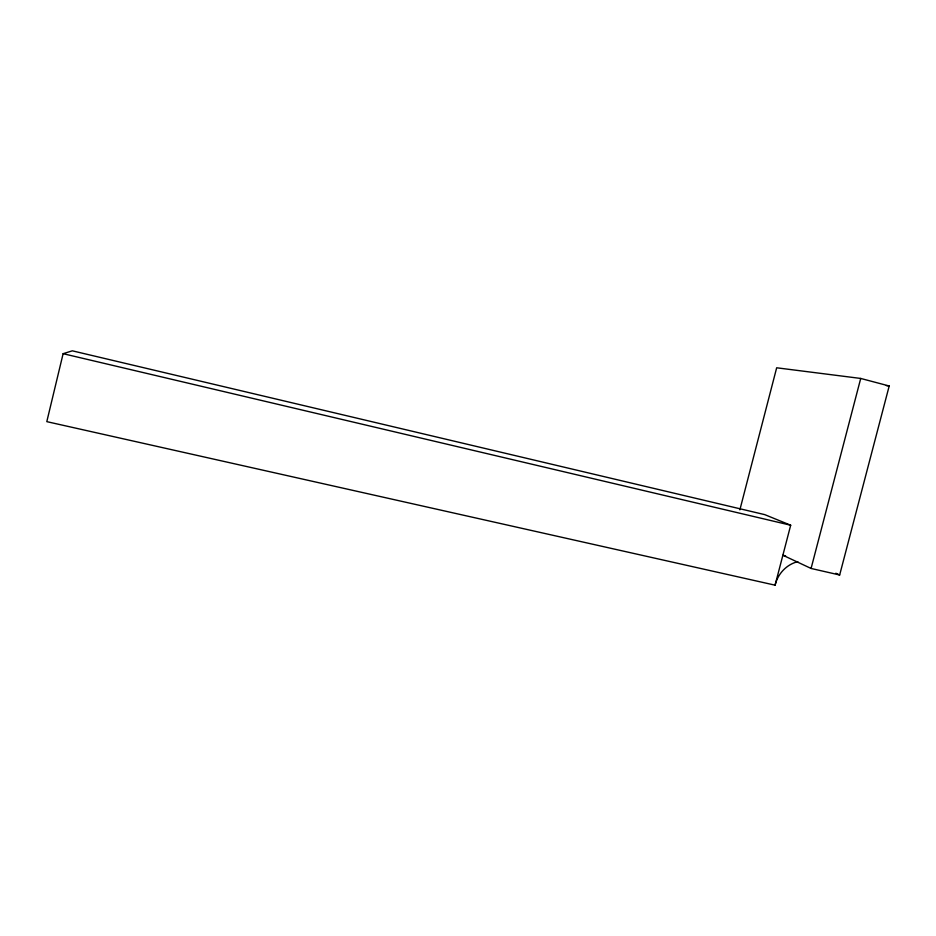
<?xml version="1.0" encoding="UTF-8"?>
<svg xmlns="http://www.w3.org/2000/svg" width="936" height="936" viewBox="0 0 936 936"><rect width="100%" height="100%" fill="white"/><g stroke="black" fill="none" stroke-linecap="round" stroke-linejoin="round"><path stroke-width="1.4" d="M775.078 585.175L790.686 525.225L764.747 514.636L72.318 350.825L63.121 353.691L46.8 421.645L775.078 585.175A30.28 27.787 -64.5 0 1 797.811 561.647M739.885 509.816L776.669 367.79L860.722 378.448L889.2 385.995L839.662 574.996L811.079 568.456L782.882 555.223L785.608 555.855M811.079 568.456L860.722 378.448M886.333 385.62L889.2 385.995M63.121 353.691L790.686 525.225M835.825 573.241L839.662 574.996"/></g></svg>
